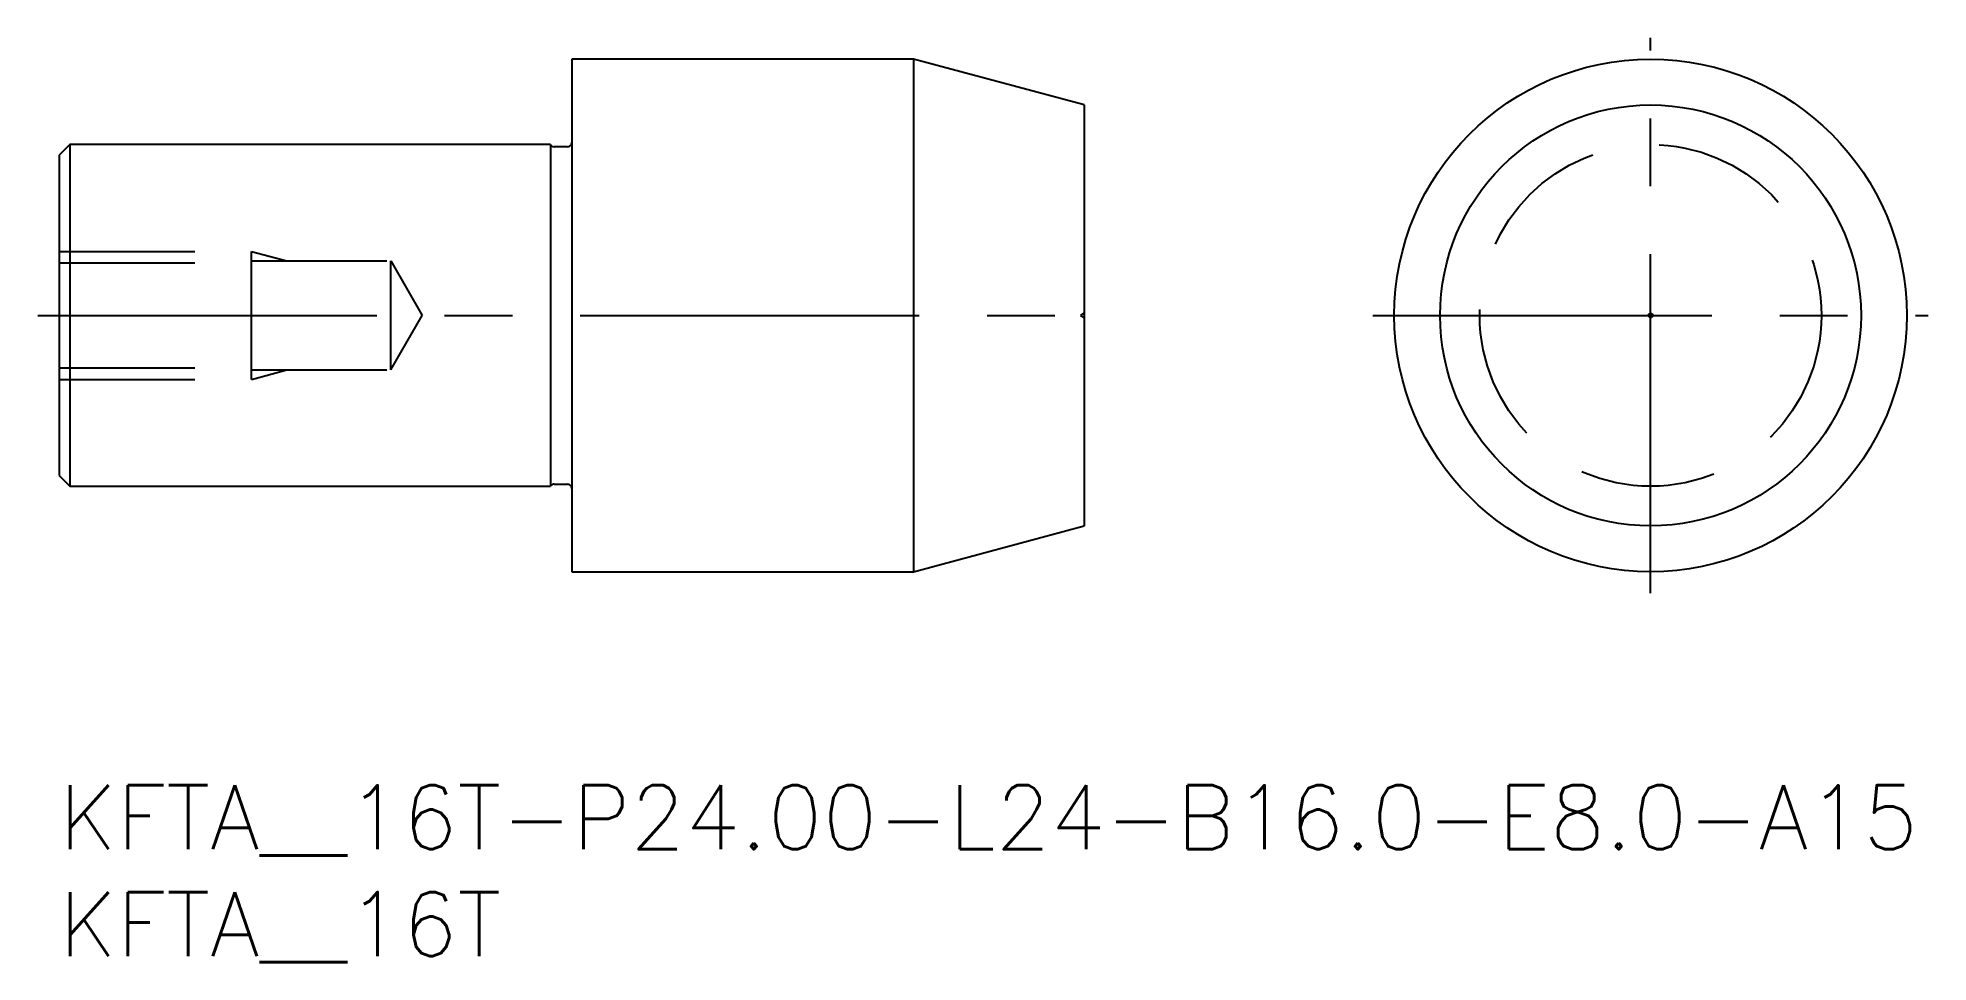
# Model space of a CAD drawing. Extents: x -1 to 87.5, y -8.3 to 35.
import ezdxf

# ---------------------------------------------------------------- set-up
doc = ezdxf.new("R2010")
doc.units = 0
doc.header["$LTSCALE"] = 0.5
doc.linetypes.add('CENTER', pattern=[50.8, 31.75, -6.35, 6.35, -6.35])
doc.linetypes.add('DASHED', pattern=[19.05, 12.7, -6.35])
for name, color, linetype in [('MSM_CENTER', 1, 'CENTER'), ('MSM_CONTINUOUS', 7, 'CONTINUOUS'), ('MSM_DASHED', 4, 'DASHED'), ('MSM_PART_NUMBER', 7, 'CONTINUOUS')]:
    doc.layers.add(name, color=color, linetype=linetype)
doc.styles.get("Standard").update_dxf_attribs({"font": 'txt.shx', "height": 1, "bigfont": 'bigfont.shx'})

# ---------------------------------------------------------------- blocks, each defined once
blk = doc.blocks.new('*U20')
at = {"layer": 'MSM_PART_NUMBER'}
blk.add_text('KFTA__16T-P24.00-L24-B16.0-E8.0-A15', height=3, dxfattribs=at).set_placement((0, -3))
blk = doc.blocks.new('*U21')
at = {"layer": 'MSM_PART_NUMBER'}
blk.add_text('KFTA__16T', height=3, dxfattribs=at).set_placement((0, -8))

msp = doc.modelspace()

# ---------------------------------------------------------------- linework, layer by layer
at = {"layer": 'MSM_CENTER'}
for p, q in [((74.52, 9), (74.52, 35)), ((-1, 22), (49, 22)), ((61.52, 22), (87.52, 22))]:
    msp.add_line(p, q, dxfattribs=at)
at = {"layer": 'MSM_CONTINUOUS'}
for p, q in [((24, 34), (24, 10)), ((40, 34), (24, 34)), ((40, 34), (40, 10)), ((48, 31.856), (40, 34)), ((48, 31.856), (48, 12.144)), ((0.5, 30), (0, 29.5)), ((0, 29.5), (0, 14.5)), ((0.5, 30), (0.5, 14)), ((23, 30), (0.5, 30)), ((23, 30), (23, 14)), ((23.8, 29.9), (23.173, 29.9)), ((0, 14.5), (0.5, 14)), ((0.5, 14), (23, 14)), ((23.173, 14.1), (23.8, 14.1)), ((40, 10), (48, 12.144)), ((24, 10), (40, 10))]:
    msp.add_line(p, q, dxfattribs=at)
for radius in [12, 9.856, 0.1]:
    msp.add_circle((74.52, 22), radius, dxfattribs=at)
for centre, start, end in [((23.8, 30.1), 270, 0), ((23.173, 30.1), 210, 270), ((23.173, 13.9), 90, 150), ((23.8, 13.9), 0, 90)]:
    msp.add_arc(centre, 0.2, start, end, dxfattribs=at)
at = {"layer": 'MSM_DASHED'}
for p, q in [((0, 25), (9, 25)), ((9, 19), (9, 25)), ((9, 25), (10.662, 24.55)), ((0, 24.458), (9, 24.458)), ((9, 24.55), (15.528, 24.55)), ((15.528, 19.45), (15.528, 24.55)), ((15.528, 24.55), (17, 22)), ((15.528, 19.45), (17, 22)), ((48, 22.1), (47.827, 22)), ((47.827, 22), (48, 21.9)), ((0, 19.542), (9, 19.542)), ((0, 19), (9, 19)), ((9, 19.45), (15.528, 19.45)), ((9, 19), (10.662, 19.45))]:
    msp.add_line(p, q, dxfattribs=at)
msp.add_circle((74.52, 22), 8, dxfattribs=at)

# ---------------------------------------------------------------- block references
at = {"layer": 'MSM_CONTINUOUS'}
for name in ['*U20', '*U21']:
    msp.add_blockref(name, (0, 0), dxfattribs=at)

doc.saveas('drawing.dxf')
